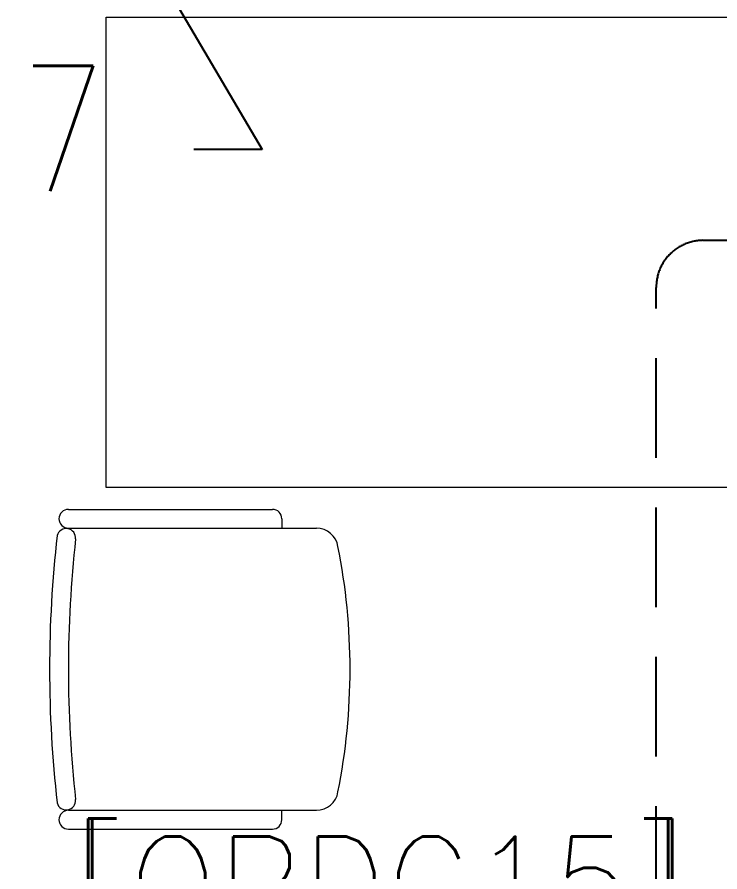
# Model space of a CAD drawing. Header units: inches. Extents: x -12418 to 57169, y -29325 to 19878.
# Drawn here: x 15913 to 17035, y -6152 to -4789 of the extents above; entities that cross this region are included whole.
import ezdxf
from ezdxf import colors
from ezdxf.entities.mleader import LeaderData, LeaderLine
from ezdxf.math import Vec2, Vec3

# ---------------------------------------------------------------- set-up
doc = ezdxf.new("R2010")
doc.units = ezdxf.units.IN
doc.header["$LTSCALE"] = 25
doc.header["$MEASUREMENT"] = 0
doc.linetypes.add('DASHDOT', pattern=[25.4, 12.7, -6.35, 0, -6.35])
doc.linetypes.add('HIDDEN', pattern=[9.525, 6.35, -3.175])
doc.layers.get('0').update_dxf_attribs({"color": 8})
for name, color, linetype, lineweight in [('00-Ground Floor$0$72_EGR_BASE_TEXT', 252, 'Continuous', 5), ('00-Ground Floor$0$LOADING', 253, 'Continuous', 5), ('00-Ground Floor$0$Wooden Joinery', 251, 'Continuous', 5), ('E-LITE-CIRC', 6, 'Continuous', 25), ('E-LITE-CLNG-CNDT', 6, 'DASHDOT', 35), ('E-POWR-FLOR-CNDT', 6, 'HIDDEN', 25)]:
    doc.layers.add(name, color=color, linetype=linetype, lineweight=lineweight)
doc.styles.add('00-Ground Floor$0$SIMPLEX', font='SIMPLEX.shx', dxfattribs={"height": 150})
doc.styles.add('DC_Simplex', font='SIMPLEX.shx', dxfattribs={"width": 0.7})

# ---------------------------------------------------------------- blocks, each defined once
blk = doc.blocks.new('00-Ground Floor$0$A$C72370EFE')
at = {"layer": '00-Ground Floor$0$Wooden Joinery'}
for p, q in [((-0.01, -0.04), (-0.02, -0.04)), ((-0.01, -0.03), (-0.01, -0.07)), ((0, -0.03), (-0.01, -0.03)), ((0.04, -0.03), (0.05, -0.03)), ((0.05, -0.03), (0.05, -0.07)), ((0.05, -0.04), (0.06, -0.04)), ((-0.01, -0.06), (-0.02, -0.06)), ((0.05, -0.06), (0.06, -0.06)), ((-0.05, -0.07), (-0.05, -0.16)), ((-0.03, -0.07), (-0.03, -0.16)), ((0, -0.07), (-0.01, -0.07)), ((0.04, -0.07), (0.05, -0.07)), ((0.07, -0.07), (0.07, -0.16)), ((0.09, -0.07), (0.09, -0.16)), ((-0.01, -0.17), (-0.02, -0.17)), ((-0.01, -0.17), (-0.01, -0.19)), ((0.05, -0.17), (0.06, -0.17)), ((0.05, -0.17), (0.05, -0.19)), ((-0.01, -0.19), (-0.02, -0.19)), ((0.05, -0.19), (0.06, -0.19))]:
    blk.add_line(p, q, dxfattribs=at)
for centre, radius, start, end in [((-0.02, -0.07), 0.03, 90, 180), ((0.06, -0.07), 0.03, 0, 90), ((-0.02, -0.07), 0.01, 90, 180), ((0.06, -0.07), 0.01, 0, 90), ((-0.02, -0.16), 0.03, 180, 270), ((-0.02, -0.16), 0.01, 180, 270), ((0.06, -0.16), 0.01, 270, 0), ((0.06, -0.16), 0.03, 270, 0)]:
    blk.add_arc(centre, radius, start, end, dxfattribs=at)
blk = doc.blocks.new('00-Ground Floor$0$A$C5DAD61B4')
at = {"layer": '00-Ground Floor$0$Wooden Joinery'}
for points in [[(80, 959.1), (80, 969.1), (10, 979.1), (10, 959.1)], [(940, 959.1), (940, 969.1), (1010, 979.1), (1010, 959.1)], [(70, 859.1), (70, 849.1), (0, 839.1), (0, 859.1)], [(120, 859.1), (120, 0), (80, 0), (80, 859.1)], [(950, 859.1), (950, 849.1), (1020, 839.1), (1020, 859.1)]]:
    blk.add_lwpolyline(points, close=True, dxfattribs=at)
for points in [[(45, 859.1), (45, 959.1), (20, 959.1), (20, 859.1), (45, 859.1)], [(45, 859.1), (80, 859.1), (80, 899.1), (90, 899.1), (90, 959.1), (45, 959.1), (45, 859.1)], [(975, 859.1), (940, 859.1), (940, 899.1), (930, 899.1), (930, 959.1), (975, 959.1), (975, 859.1)], [(975, 859.1), (975, 959.1), (1000, 959.1), (1000, 859.1), (975, 859.1)]]:
    blk.add_lwpolyline(points, dxfattribs=at)
blk.add_arc((80, 859.1), 860, 272.666, 0, dxfattribs=at)
at = {"layer": '00-Ground Floor$0$Wooden Joinery', "xscale": 999.9999999998854, "yscale": 999.9999999998854, "zscale": 999.9999999998854, "rotation": 180}
blk.add_blockref('00-Ground Floor$0$A$C72370EFE', (120, 0), dxfattribs=at)
blk = doc.blocks.new('00-Ground Floor$0$GF21016-P')
at = {"layer": '00-Ground Floor$0$LOADING', "extrusion": (-1.24384e-09, -1.20261e-09, -1)}
for p, q in [((0.0128, 0.0179), (0.0128, 0.4136)), ((0.4628, 0.0179), (0.4628, 0.4136)), ((-0.0022, 0.3585), (0.0128, 0.3585)), ((0.4778, 0.3585), (0.4628, 0.3585)), ((-0.0172, 0.0179), (-0.0172, 0.3435)), ((0.4928, 0.0179), (0.4928, 0.3435)), ((0.4778, 0.0029), (0.4778, 0.0029))]:
    blk.add_line(p, q, dxfattribs=at)
for centre, radius, start, end in [((-0.2378, -0.5362), 1.0036, 78.7568, 101.2432), ((-0.0478, 0.4136), 0.035, 0, 80.6557), ((-0.4278, 0.4136), 0.035, 99.3443, 180), ((0.0022, 0.3435), 0.015, 0, 90), ((-0.4778, 0.3435), 0.015, 90, 180), ((-0.0284, 0.0145), 0.015, 284.3864, 95.5209), ((-0.2378, 1.8928), 1.8749, 263.6341, 276.3659), ((-0.4471, 0.0145), 0.015, 84.4791, 255.6136), ((0.0022, 0.0179), 0.015, 270, 0), ((0.0022, 0.0179), 0.015, 180, 270), ((-0.4778, 0.0179), 0.015, 270, 0), ((-0.4778, 0.0179), 0.015, 180, 270), ((-0.2378, 1.8734), 1.8855, 263.5119, 276.4881)]:
    blk.add_arc(centre, radius, start, end, dxfattribs=at)
blk = doc.blocks.new('00-Ground Floor')
at = {"layer": '00-Ground Floor$0$LOADING', "elevation": 0}
blk.add_lwpolyline([(17555.3, -4788.8), (17555.3, -5538.8), (16055.3, -5538.8), (16055.3, -4788.8)], close=True, dxfattribs=at)
at = {"layer": '00-Ground Floor$0$LOADING', "extrusion": (2.24019e-05, 2.67576e-11, 1), "xscale": -1000.000000000005, "yscale": 1000.000000000005, "zscale": -1000.000000000005, "rotation": 270.0000251123527}
blk.add_blockref('00-Ground Floor$0$GF21016-P', (15977.1, -6066.3, 0.4), dxfattribs=at)
at = {"layer": '00-Ground Floor$0$Wooden Joinery', "xscale": -1, "rotation": 270}
blk.add_blockref('00-Ground Floor$0$A$C5DAD61B4', (16838.7, -7087.4, 0), dxfattribs=at)
at = {"layer": '00-Ground Floor$0$72_EGR_BASE_TEXT', "insert": (16492.7, -6095.3, 0), "char_height": 150, "attachment_point": 2, "style": '00-Ground Floor$0$SIMPLEX'}
blk.add_mtext('[OPDG15]', dxfattribs=at)
blk = doc.blocks.new('ARR0W')
at = {"color": 45}
blk.add_ellipse((0, 0), major_axis=(0.4, 0), ratio=0.4, dxfattribs=at)
at = {"color": 45, "ltscale": 0.5}
blk.add_solid([(-1.4, 0.1667), (-0.4, 0), (-1.4, -0.1667)], dxfattribs=at)

msp = doc.modelspace()

# ---------------------------------------------------------------- linework, layer by layer
at = {"layer": 'E-POWR-FLOR-CNDT', "elevation": 0}
msp.add_lwpolyline([(16809.4, -7043.7), (16933.1, -6919.9), (16933.1, -5219.5, -0.414214), (17008.1, -5144.5), (17450.2, -5144.5), (17574, -5020.8)], format="xyb", dxfattribs=at)

# ---------------------------------------------------------------- block references
at = {"layer": 'E-LITE-CLNG-CNDT'}
msp.add_blockref('00-Ground Floor', (0, 0), dxfattribs=at)

# ---------------------------------------------------------------- leaders
at = {"layer": 'E-LITE-CIRC'}
ml = msp.add_multileader_mtext('Standard', dxfattribs=at)
ml.set_content('{\\Fdc_el_romans|c0;\\W0.8;TO\\Fromans|c0; \\Fsimplex|c0;LP-GF/S17}', color=256, style='DC_Simplex')
ml.set_leader_properties()
ml.set_arrow_properties(name='ARR0W')
ml.build(insert=Vec2(0, 0))
ml.multileader.update_dxf_attribs({"dogleg_length": 200, "arrow_head_size": 140, "scale": 100})
ctx = ml.context
ctx.base_point, ctx.scale, ctx.char_height, ctx.arrow_head_size, ctx.landing_gap_size, ctx.plane_origin, ctx.plane_x_axis, ctx.plane_y_axis = Vec3(14117.2, -4999.4, 0), 100, 200, 140, 140, Vec3(31370.1, -11107.1, 0), Vec3(1, 0.000001, 0), Vec3(-0.000001, 1, 0)
ctx.text_align_type = 2
notes = []
notes.append((ctx, [(1, (1, 1, 0), (16304.1, -4999.4, 0), (-1, -0.000001, 0), 108.8, [(0, [(15292.1, -3279.6, 0)], 0, [])])]))
ctx.mtext.insert, ctx.mtext.text_direction, ctx.mtext.rotation, ctx.mtext.alignment, ctx.mtext.flow_direction = Vec3(16055.3, -4866.1, 0), Vec3(1, 0.000001, 0), 0.000001, 3, 5
for ctx, leaders in notes:
    for number, flags, end, landing, length, lines in leaders:
        leader = LeaderData()
        leader.index, (leader.has_last_leader_line, leader.has_dogleg_vector, leader.attachment_direction) = number, flags
        leader.last_leader_point, leader.dogleg_vector, leader.dogleg_length = Vec3(end), Vec3(landing), length
        for number, points, colour, breaks in lines:
            line = LeaderLine()
            line.index, line.vertices, line.color, line.breaks = number, Vec3.list(points), colors.encode_raw_color(colour), breaks
            leader.lines.append(line)
        ctx.leaders.append(leader)

doc.saveas('drawing.dxf')
